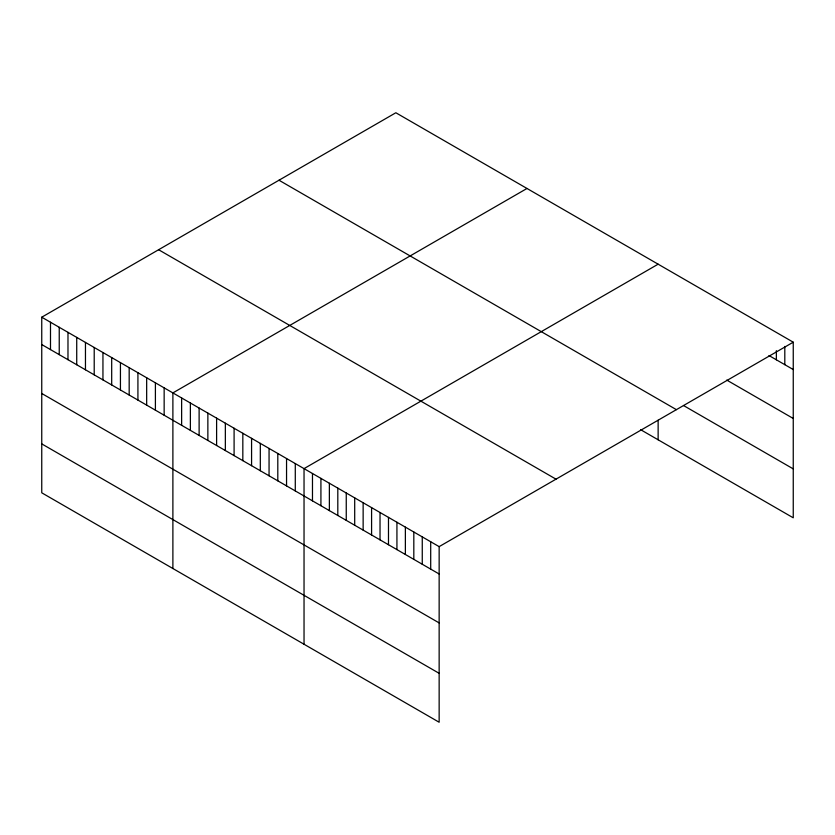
<?xml version="1.0" encoding="UTF-8"?>
<svg xmlns="http://www.w3.org/2000/svg" width="835" height="835" viewBox="0 0 835 835"><rect width="100%" height="100%" fill="white"/><g stroke="black" fill="none" stroke-linecap="round" stroke-linejoin="round"><path stroke-width="1.25" d="M41.75 317.196L439.147 546.633L439.147 722.244L41.75 492.807L41.75 317.196L395.853 112.756L793.25 342.193L793.25 517.804L640.654 429.701M526.989 188.47L172.887 392.909L172.887 568.52M658.137 264.184L304.034 468.623L304.034 644.234M439.147 546.633L793.25 342.193M768.972 355.533L793.25 369.55M726.753 380.082L793.25 418.471M683.468 405.497L793.25 468.884M278.994 180.224L676.392 409.651M158.608 249.728L556.006 479.165M41.75 344.552L439.147 573.989M41.75 393.473L439.147 622.91M41.75 443.886L439.147 673.323M784.806 346.431L784.806 364.676M776.362 350.679L776.362 359.802M658.137 420.224L658.137 439.794M430.703 541.758L430.703 569.115M422.26 536.874L422.26 564.241M413.816 531.999L413.816 559.366M405.372 527.125L405.372 554.482M396.928 522.251L396.928 549.607M388.484 517.376L388.484 544.733M380.029 512.502L380.029 539.859M371.585 507.628L371.585 534.984M363.142 502.753L363.142 530.11M354.698 497.879L354.698 525.236M346.254 492.994L346.254 520.362M337.81 488.12L337.81 515.487M329.366 483.246L329.366 510.602M320.922 478.371L320.922 505.728M312.478 473.497L312.478 500.854M295.287 463.571L295.287 490.938M286.551 458.53L286.551 485.886M277.805 453.478L277.805 480.835M269.058 448.426L269.058 475.793M260.322 443.385L260.322 470.742M251.575 438.333L251.575 465.7M242.828 433.292L242.828 460.649M234.092 428.24L234.092 455.597M225.346 423.188L225.346 450.556M216.609 418.147L216.609 445.504M207.863 413.095L207.863 440.462M199.116 408.054L199.116 435.411M190.38 403.002L190.38 430.359M181.633 397.951L181.633 425.318M164.151 387.858L164.151 415.225M155.404 382.816L155.404 410.173M146.668 377.764L146.668 405.121M137.921 372.713L137.921 400.08M129.174 367.671L129.174 395.028M120.438 362.62L120.438 389.987M111.692 357.578L111.692 384.935M102.945 352.527L102.945 379.883M94.209 347.475L94.209 374.842M85.462 342.433L85.462 369.79M76.726 337.382L76.726 364.749M67.979 332.34L67.979 359.697M59.233 327.289L59.233 354.645M50.497 322.237L50.497 349.604"/></g></svg>
